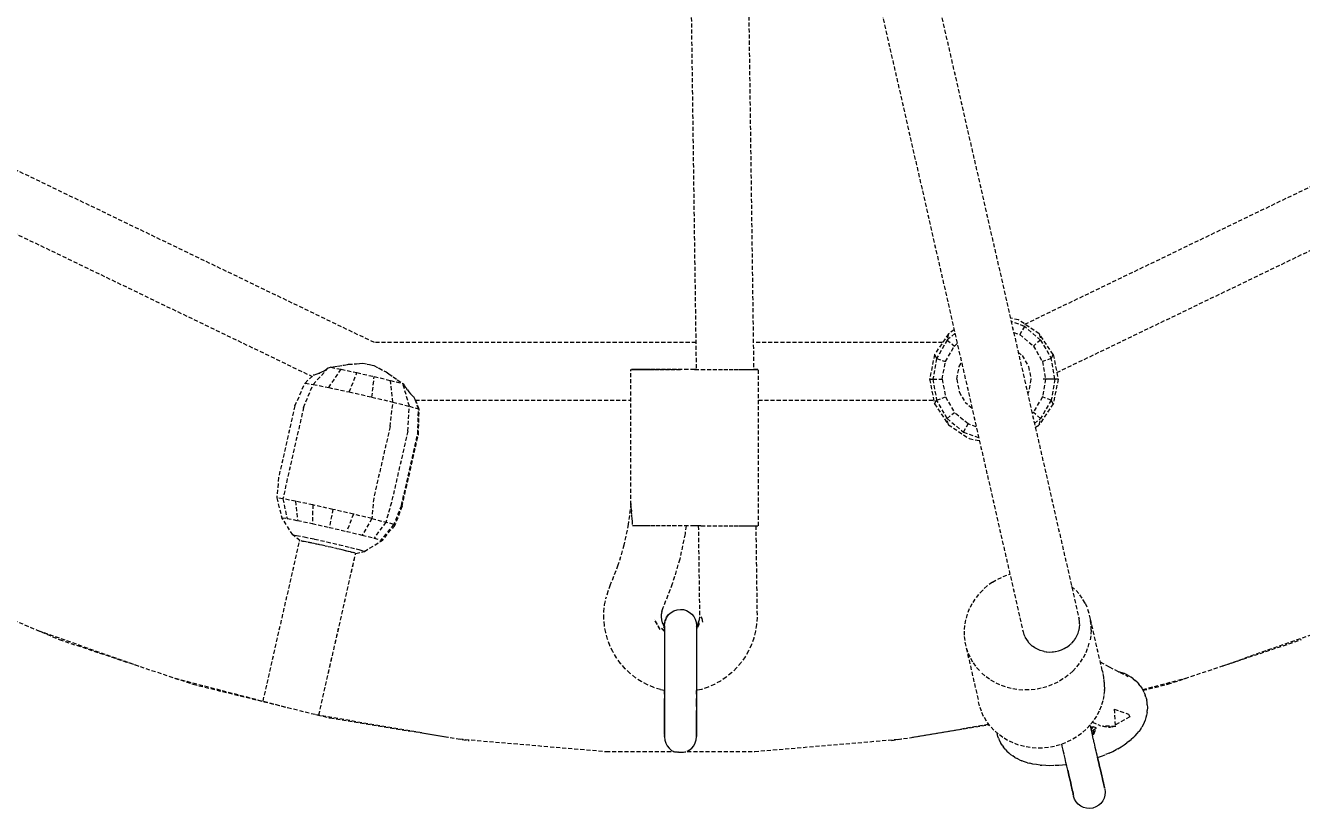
# Model space of a CAD drawing. Header units: millimetres. Extents: x -3111 to 2953, y -2449 to 2811.
# Drawn here: x 117.8 to 517.4, y -386.1 to -139.3 of the extents above; entities that cross this region are included whole.
import ezdxf

# ---------------------------------------------------------------- set-up
doc = ezdxf.new("R2010")
doc.units = ezdxf.units.MM
doc.linetypes.add('HIDDEN', pattern=[1.905, 1.27, -0.635])
for name, color, linetype in [('DIKOM_ЗОНА', 90, 'Continuous'), ('DIKOM_ОБЪЕКТ', 7, 'Continuous'), ('DIKOM_РАЗМЕР_ЗОНА', 7, 'Continuous'), ('DIKOM_РАЗМЕР_ОБЪЕКТА', 7, 'Continuous')]:
    doc.layers.add(name, color=color, linetype=linetype)
doc.styles.add('style1', font='arialbd.ttf', dxfattribs={"width": 0.8})
doc.dimstyles.new('1-50', dxfattribs={"dimtxt": 300, "dimasz": 200, "dimexe": 100, "dimexo": 0, "dimgap": 100, "dimtad": 1, "dimtxsty": 'style1', "dimcen": 200, "dimclrd": 7, "dimclre": 7, "dimclrt": 7, "dimadec": 1, "dimazin": 2, "dimtfac": 1, "dimtmove": 0, "dimatfit": 2, "dimfxl": 0, "dimlwd": 25, "dimlwe": 18, "dimarcsym": 0})

# ---------------------------------------------------------------- blocks, each defined once
blk = doc.blocks.new('*D0')
at = {"layer": 'Defpoints', "color": 0, "transparency": 16777216}
for p in [(1362.98, 623.05), (-717.19, -260.39)]:
    blk.add_point(p, dxfattribs=at)
at = {"layer": 'DIKOM_РАЗМЕР_ОБЪЕКТА', "color": 7, "lineweight": 25, "transparency": 16777216}
for p, q in [((1362.98, 623.05), (2780.32, 1224.99)), ((-533.11, -182.21), (1178.9, 544.87))]:
    blk.add_line(p, q, dxfattribs=at)
at = {"layer": 'DIKOM_РАЗМЕР_ОБЪЕКТА', "color": 7, "transparency": 16777216}
for points in [[(1165.87, 575.55), (1191.93, 514.19), (1362.98, 623.05)], [(-546.14, -151.53), (-520.08, -212.89), (-717.19, -260.39)]]:
    blk.add_solid(points, dxfattribs=at)
at = {"layer": 'DIKOM_РАЗМЕР_ОБЪЕКТА', "color": 7, "transparency": 16777216, "insert": (2050.93, 1228.64), "char_height": 300, "attachment_point": 5, "rotation": 23.0107, "style": 'style1'}
blk.add_mtext('{\\fArial|b0|i0|c204|p34;\\H1.16667x;∅2260}', dxfattribs=at)
blk = doc.blocks.new('*D1')
at = {"layer": 'Defpoints', "color": 0, "transparency": 16777216}
for p in [(302.22, 2811.22), (-2635.43, -2447.87), (386.74, -2447.87)]:
    blk.add_point(p, dxfattribs=at)
at = {"layer": 'DIKOM_РАЗМЕР_ЗОНА', "color": 7, "lineweight": 18, "transparency": 16777216}
for p, q in [((302.22, 2811.22), (-2735.43, 2811.22)), ((386.74, -2447.87), (-2735.43, -2447.87))]:
    blk.add_line(p, q, dxfattribs=at)
at = {"layer": 'DIKOM_РАЗМЕР_ЗОНА', "color": 7, "lineweight": 25, "transparency": 16777216}
blk.add_line((-2635.43, 2611.22), (-2635.43, -2247.87), dxfattribs=at)
at = {"layer": 'DIKOM_РАЗМЕР_ЗОНА', "color": 7, "transparency": 16777216}
for points in [[(-2668.76, 2611.22), (-2602.09, 2611.22), (-2635.43, 2811.22)], [(-2668.76, -2247.87), (-2602.09, -2247.87), (-2635.43, -2447.87)]]:
    blk.add_solid(points, dxfattribs=at)
at = {"layer": 'DIKOM_РАЗМЕР_ЗОНА', "color": 7, "transparency": 16777216, "insert": (-2914.13, 265.93), "char_height": 300, "attachment_point": 5, "rotation": 90, "style": 'style1'}
blk.add_mtext('{\\fArial|b0|i0|c204|p34;\\H1.16667x;5260}', dxfattribs=at)

msp = doc.modelspace()

# ---------------------------------------------------------------- linework, layer by layer
at = {"layer": 'DIKOM_ЗОНА', "color": 3, "lineweight": 15}
msp.add_circle((322.894, 181.327), 2629.975, dxfattribs=at)
at = {"layer": 'DIKOM_ОБЪЕКТ', "color": 7, "linetype": 'HIDDEN', "lineweight": 15}
for p, q in [((381.464, -34.838), (447.729, -325.164)), ((363.921, -38.869), (430.18, -329.167)), ((344.186, -128.839), (345.816, -247.02)), ((326.242, -132.977), (327.814, -247.02)), ((430.761, -232.861), (591.476, -155.464)), ((227.039, -238.645), (66.323, -161.248)), ((60.703, -178.52), (207.53, -249.228)), ((440.76, -248.024), (587.587, -177.316)), ((428.752, -231.519), (426.241, -231.02)), ((435.281, -235.882), (428.752, -231.519)), ((408.614, -234.683), (406.82, -235.882)), ((430.605, -233.563), (426.479, -232.061)), ((427.248, -235.431), (429.131, -236.116)), ((430.605, -233.563), (429.131, -236.116)), ((435.689, -237.829), (430.605, -233.563)), ((327.699, -238.645), (227.039, -238.645)), ((404.974, -238.645), (345.701, -238.645)), ((406.82, -235.882), (402.457, -242.411)), ((406.412, -237.829), (403.093, -243.576)), ((405.864, -244.585), (408.671, -239.724)), ((408.863, -235.772), (406.412, -237.829)), ((406.82, -235.882), (406.412, -237.829)), ((406.412, -237.829), (408.671, -239.724)), ((408.671, -239.724), (409.589, -238.954)), ((429.131, -236.116), (433.431, -239.724)), ((435.689, -237.829), (433.431, -239.724)), ((433.431, -239.724), (436.237, -244.585)), ((439.644, -242.411), (435.281, -235.882)), ((435.281, -235.882), (435.689, -237.829)), ((435.689, -237.829), (439.008, -243.576)), ((402.457, -242.411), (400.925, -250.112)), ((403.093, -243.576), (401.941, -250.112)), ((402.457, -242.411), (403.093, -243.576)), ((403.093, -243.576), (405.864, -244.585)), ((428.659, -241.612), (429.92, -242.67)), ((429.92, -242.67), (431.931, -246.152)), ((439.008, -243.576), (436.237, -244.585)), ((439.644, -242.411), (439.008, -243.576)), ((440.16, -250.112), (439.008, -243.576)), ((439.644, -242.411), (441.176, -250.112)), ((207.861, -251.73), (212.51, -246.686)), ((210.607, -247.825), (211.272, -247.457)), ((211.314, -247.433), (212.01, -247.011)), ((212.038, -246.993), (212.51, -246.686)), ((212.855, -246.573), (212.51, -246.686)), ((212.727, -252.703), (216.64, -246.988)), ((213.443, -246.349), (212.907, -246.553)), ((213.443, -246.349), (214.087, -246.266)), ((213.443, -246.349), (216.64, -246.988)), ((214.152, -246.256), (215.584, -246.039)), ((215.643, -246.029), (217.096, -245.772)), ((216.64, -246.988), (221.583, -248.057)), ((217.151, -245.761), (217.584, -245.674)), ((217.584, -245.674), (218.622, -245.465)), ((218.67, -245.453), (218.894, -245.402)), ((218.894, -245.402), (220.612, -245.339)), ((220.662, -245.336), (221.397, -245.289)), ((221.397, -245.289), (222.422, -245.222)), ((222.422, -245.222), (223.435, -245.126)), ((223.436, -245.126), (224.59, -245.327)), ((224.73, -245.352), (225.466, -245.463)), ((225.466, -245.463), (226.336, -245.682)), ((226.356, -245.687), (226.907, -245.814)), ((226.907, -245.814), (228.274, -246.569)), ((228.274, -246.569), (228.494, -246.682)), ((228.494, -246.682), (229.966, -247.439)), ((230.014, -247.464), (230.704, -247.795)), ((307.379, -289.469), (307.379, -247.02)), ((307.552, -247.02), (307.9, -247.02)), ((307.9, -247.02), (307.552, -247.02)), ((307.9, -247.02), (308.438, -247.02)), ((308.438, -247.02), (307.9, -247.02)), ((308.438, -247.02), (309.159, -247.02)), ((309.159, -247.02), (308.438, -247.02)), ((309.159, -247.02), (310.042, -247.02)), ((310.042, -247.02), (309.159, -247.02)), ((310.042, -247.02), (311.064, -247.02)), ((311.064, -247.02), (310.042, -247.02)), ((311.064, -247.02), (312.212, -247.02)), ((312.212, -247.02), (311.064, -247.02)), ((312.212, -247.02), (313.528, -247.02)), ((313.528, -247.02), (312.212, -247.02)), ((313.528, -247.02), (314.989, -247.02)), ((314.989, -247.02), (313.528, -247.02)), ((314.989, -247.02), (316.555, -247.02)), ((316.555, -247.02), (314.989, -247.02)), ((316.555, -247.02), (318.188, -247.02)), ((318.188, -247.02), (316.555, -247.02)), ((318.188, -247.02), (319.865, -247.02)), ((319.865, -247.02), (318.188, -247.02)), ((319.865, -247.02), (321.617, -247.02)), ((321.617, -247.02), (319.865, -247.02)), ((321.617, -247.02), (323.447, -247.02)), ((323.447, -247.02), (321.617, -247.02)), ((325.354, -247.02), (323.447, -247.02)), ((325.354, -247.02), (323.447, -247.02)), ((327.339, -247.02), (325.354, -247.02)), ((327.339, -247.02), (325.354, -247.02)), ((327.339, -247.02), (329.323, -247.02)), ((327.814, -247.02), (327.339, -247.02)), ((329.323, -247.02), (331.23, -247.02)), ((331.23, -247.02), (333.06, -247.02)), ((333.06, -247.02), (334.812, -247.02)), ((334.812, -247.02), (336.489, -247.02)), ((336.489, -247.02), (338.122, -247.02)), ((338.122, -247.02), (339.688, -247.02)), ((339.688, -247.02), (341.149, -247.02)), ((341.149, -247.02), (342.465, -247.02)), ((342.465, -247.02), (343.613, -247.02)), ((343.613, -247.02), (344.635, -247.02)), ((344.635, -247.02), (345.517, -247.02)), ((345.517, -247.02), (346.238, -247.02)), ((346.238, -247.02), (345.816, -247.02)), ((346.238, -247.02), (346.776, -247.02)), ((346.776, -247.02), (346.238, -247.02)), ((346.776, -247.02), (347.124, -247.02)), ((347.124, -247.02), (346.776, -247.02)), ((347.298, -296.02), (347.298, -247.02)), ((404.89, -250.112), (405.864, -244.585)), ((409.472, -250.112), (410.171, -246.152)), ((410.171, -246.152), (410.931, -244.835)), ((431.931, -246.152), (432.629, -250.112)), ((436.237, -244.585), (437.212, -250.112)), ((202.143, -258.493), (205.328, -251.33)), ((204.884, -258.927), (207.861, -251.73)), ((205.328, -251.33), (207.895, -248.88)), ((205.328, -251.33), (207.861, -251.73)), ((207.861, -251.73), (212.727, -252.703)), ((208.204, -248.818), (207.895, -248.88)), ((208.708, -248.667), (208.204, -248.819)), ((209.291, -248.448), (208.734, -248.66)), ((209.733, -248.253), (209.321, -248.437)), ((209.733, -248.253), (209.92, -248.169)), ((209.952, -248.154), (210.585, -247.837)), ((219.188, -254.1), (221.583, -248.057)), ((221.583, -248.057), (226.992, -249.287)), ((226.258, -255.708), (226.992, -249.287)), ((226.992, -249.287), (232.045, -250.491)), ((230.704, -247.795), (231.53, -248.42)), ((231.571, -248.45), (232.847, -249.363)), ((232.862, -257.282), (232.045, -250.491)), ((232.045, -250.491), (235.971, -251.486)), ((232.893, -249.396), (234.175, -250.264)), ((234.227, -250.299), (235.507, -251.12)), ((235.847, -251.33), (236.06, -251.512)), ((237.994, -258.582), (235.971, -251.486)), ((236.061, -251.512), (236.322, -251.936)), ((400.925, -250.112), (402.457, -257.814)), ((400.925, -250.112), (401.941, -250.112)), ((401.941, -250.112), (403.093, -256.648)), ((401.941, -250.112), (404.89, -250.112)), ((404.89, -250.112), (405.864, -255.64)), ((409.472, -250.112), (410.171, -254.072)), ((432.629, -250.112), (431.931, -254.072)), ((437.212, -250.112), (436.237, -255.64)), ((439.644, -250.112), (436.423, -250.112)), ((440.16, -250.112), (437.212, -250.112)), ((440.16, -250.112), (439.008, -256.648)), ((441.176, -250.112), (439.644, -257.814)), ((441.176, -250.112), (439.644, -250.112)), ((441.176, -250.112), (440.16, -250.112)), ((212.727, -252.703), (219.188, -254.1)), ((219.188, -254.1), (226.258, -255.708)), ((226.258, -255.708), (232.862, -257.282)), ((236.343, -251.97), (236.83, -252.703)), ((236.849, -252.732), (237.338, -253.412)), ((237.368, -253.453), (237.855, -254.072)), ((237.864, -254.083), (238.346, -254.64)), ((238.378, -254.676), (238.853, -255.173)), ((238.878, -255.196), (239.339, -255.624)), ((239.339, -255.624), (239.526, -255.773)), ((403.093, -256.648), (405.864, -255.64)), ((405.864, -255.64), (408.671, -260.5)), ((410.171, -254.072), (412.181, -257.555)), ((431.931, -254.072), (431.624, -254.603)), ((436.237, -255.64), (433.431, -260.5)), ((439.008, -256.648), (436.237, -255.64)), ((202.143, -258.493), (197.026, -280.909)), ((204.884, -258.927), (199.767, -281.343)), ((231.946, -264.936), (232.862, -257.282)), ((232.862, -257.282), (237.994, -258.582)), ((237.501, -266.343), (237.994, -258.582)), ((237.994, -258.582), (240.873, -259.412)), ((240.873, -259.412), (239.526, -255.772)), ((239.607, -255.974), (239.528, -255.778)), ((239.727, -256.264), (239.614, -255.993)), ((239.816, -256.473), (239.732, -256.277)), ((239.904, -256.645), (307.379, -256.645)), ((241.061, -259.643), (239.941, -256.645)), ((240.617, -267.241), (240.873, -259.412)), ((240.82, -267.492), (241.061, -259.643)), ((240.873, -259.412), (241.061, -259.643)), ((347.298, -256.645), (402.225, -256.645)), ((402.457, -257.814), (403.093, -256.648)), ((402.457, -257.814), (406.82, -264.343)), ((406.412, -262.396), (403.093, -256.648)), ((414.226, -259.271), (412.181, -257.555)), ((439.644, -257.814), (435.281, -264.343)), ((439.008, -256.648), (435.689, -262.396)), ((439.644, -257.814), (439.008, -256.648)), ((406.412, -262.396), (408.671, -260.5)), ((406.82, -264.343), (406.412, -262.396)), ((406.412, -262.396), (411.496, -266.661)), ((412.97, -264.108), (408.671, -260.5)), ((433.431, -260.5), (433.044, -260.825)), ((435.689, -262.396), (433.431, -260.5)), ((433.77, -264.006), (435.689, -262.396)), ((435.281, -264.343), (435.689, -262.396)), ((231.946, -264.936), (226.829, -287.352)), ((237.501, -266.343), (232.384, -288.759)), ((235.5, -289.658), (240.617, -267.241)), ((235.703, -289.908), (240.82, -267.492)), ((406.82, -264.343), (413.349, -268.705)), ((411.496, -266.661), (412.97, -264.108)), ((411.496, -266.661), (416.313, -268.415)), ((415.544, -265.045), (412.97, -264.108)), ((434.037, -265.174), (435.281, -264.343)), ((413.349, -268.705), (416.524, -269.337)), ((197.026, -280.909), (196.478, -287.283)), ((199.767, -281.343), (198.395, -287.555)), ((196.478, -287.283), (198.066, -293.479)), ((198.395, -287.555), (196.478, -287.283)), ((202.31, -288.31), (198.395, -287.555)), ((198.395, -287.555), (199.687, -293.709)), ((226.829, -287.352), (226.233, -293.735)), ((207.75, -289.457), (202.31, -288.31)), ((202.31, -288.31), (202.998, -294.348)), ((207.75, -289.457), (207.599, -295.318)), ((214.061, -290.859), (207.75, -289.457)), ((214.061, -290.859), (212.936, -296.503)), ((220.48, -292.344), (214.061, -290.859)), ((232.384, -288.759), (230.627, -294.865)), ((235.5, -289.658), (233.131, -295.595)), ((235.703, -289.908), (233.443, -295.84)), ((307.379, -289.029), (306.564, -295.56)), ((307.456, -289.898), (307.379, -289.474)), ((307.469, -290.095), (307.456, -289.898)), ((307.535, -291.081), (307.469, -290.095)), ((307.536, -291.099), (307.552, -291.504)), ((307.585, -291.754), (307.552, -291.504)), ((201.505, -298.86), (198.066, -293.479)), ((198.066, -293.479), (199.687, -293.709)), ((199.687, -293.709), (202.998, -294.348)), ((202.998, -294.348), (207.599, -295.318)), ((207.599, -295.318), (212.936, -296.503)), ((220.48, -292.344), (218.365, -297.76)), ((226.233, -293.735), (220.48, -292.344)), ((226.233, -293.735), (223.23, -298.936)), ((226.233, -293.735), (230.627, -294.865)), ((230.627, -294.865), (226.946, -299.891)), ((233.131, -295.595), (229.063, -300.509)), ((233.131, -295.595), (230.627, -294.865)), ((233.131, -295.595), (233.443, -295.84)), ((306.564, -295.56), (305.205, -302.036)), ((307.681, -292.495), (307.585, -291.754)), ((307.795, -293.959), (307.681, -292.495)), ((307.836, -294.491), (307.795, -293.959)), ((307.898, -295.631), (307.836, -294.493)), ((203.716, -300.668), (201.505, -298.86)), ((201.505, -298.86), (202.666, -299.025)), ((202.666, -299.025), (205.038, -299.482)), ((205.038, -299.482), (208.334, -300.177)), ((212.936, -296.503), (218.365, -297.76)), ((218.365, -297.76), (223.23, -298.936)), ((223.23, -298.936), (226.946, -299.891)), ((233.443, -295.84), (229.328, -300.716)), ((307.912, -295.785), (307.956, -296.02)), ((308.438, -296.02), (307.956, -296.02)), ((309.159, -296.02), (308.438, -296.02)), ((310.042, -296.02), (309.159, -296.02)), ((311.064, -296.02), (310.042, -296.02)), ((312.212, -296.02), (311.064, -296.02)), ((313.528, -296.02), (312.212, -296.02)), ((314.989, -296.02), (313.528, -296.02)), ((316.555, -296.02), (314.989, -296.02)), ((318.188, -296.02), (316.555, -296.02)), ((319.865, -296.02), (318.188, -296.02)), ((321.617, -296.02), (319.865, -296.02)), ((323.447, -296.02), (321.617, -296.02)), ((324.318, -298.525), (322.653, -306.459)), ((325.354, -296.02), (323.447, -296.02)), ((324.631, -296.02), (324.318, -298.525)), ((325.354, -296.02), (324.631, -296.02)), ((327.339, -296.02), (325.354, -296.02)), ((327.339, -296.02), (325.354, -296.02)), ((329.323, -296.02), (327.339, -296.02)), ((328.49, -296.02), (327.339, -296.02)), ((328.49, -296.02), (328.883, -324.537)), ((329.323, -296.02), (331.23, -296.02)), ((331.23, -296.02), (333.06, -296.02)), ((333.06, -296.02), (334.812, -296.02)), ((334.812, -296.02), (336.489, -296.02)), ((336.489, -296.02), (338.122, -296.02)), ((338.122, -296.02), (339.688, -296.02)), ((339.688, -296.02), (341.149, -296.02)), ((341.149, -296.02), (342.465, -296.02)), ((342.465, -296.02), (343.613, -296.02)), ((343.613, -296.02), (344.635, -296.02)), ((344.635, -296.02), (345.517, -296.02)), ((345.517, -296.02), (346.238, -296.02)), ((346.238, -296.02), (346.776, -296.02)), ((346.491, -296.02), (346.887, -324.748)), ((346.491, -296.02), (346.776, -296.02)), ((346.776, -296.02), (347.124, -296.02)), ((346.776, -296.02), (347.124, -296.02)), ((192.183, -350.92), (203.662, -300.625)), ((204.006, -300.637), (204.253, -300.683)), ((204.284, -300.693), (204.545, -300.778)), ((204.638, -300.783), (204.93, -300.823)), ((205.082, -300.836), (205.539, -300.91)), ((205.539, -300.91), (206.049, -301.037)), ((206.276, -301.108), (206.675, -301.171)), ((206.87, -301.213), (207.367, -301.287)), ((207.439, -301.3), (208.107, -301.446)), ((208.184, -301.466), (208.707, -301.613)), ((208.334, -300.177), (212.158, -301.026)), ((208.707, -301.613), (208.897, -301.645)), ((208.98, -301.663), (209.445, -301.769)), ((209.445, -301.769), (209.747, -301.812)), ((209.835, -301.829), (210.635, -301.991)), ((210.725, -302.014), (211.543, -302.228)), ((211.636, -302.251), (212.356, -302.422)), ((212.158, -301.026), (216.047, -301.926)), ((212.573, -302.457), (213.429, -302.624)), ((213.429, -302.623), (214.255, -302.833)), ((214.517, -302.911), (215.141, -303.065)), ((215.278, -303.103), (215.999, -303.234)), ((216.047, -301.926), (219.533, -302.769)), ((216.082, -303.251), (216.798, -303.424)), ((216.876, -303.445), (217.235, -303.556)), ((217.235, -303.556), (217.534, -303.632)), ((217.605, -303.653), (217.869, -303.738)), ((219.533, -302.769), (222.195, -303.453)), ((222.195, -303.453), (223.712, -303.896)), ((223.901, -304.044), (229.328, -300.716)), ((226.946, -299.891), (229.063, -300.509)), ((229.063, -300.509), (229.328, -300.716)), ((305.205, -302.036), (303.315, -308.377)), ((209.635, -355.26), (221.193, -304.604)), ((209.652, -355.262), (221.206, -304.637)), ((217.869, -303.738), (218.221, -303.792)), ((218.286, -303.804), (218.852, -303.927)), ((218.909, -303.943), (219.41, -304.093)), ((219.459, -304.109), (219.847, -304.247)), ((219.937, -304.257), (220.228, -304.299)), ((220.325, -304.314), (220.633, -304.4)), ((220.664, -304.41), (220.892, -304.517)), ((221.197, -304.678), (223.901, -304.044)), ((223.712, -303.896), (223.901, -304.044)), ((322.653, -306.459), (320.337, -314.228)), ((303.315, -308.377), (300.917, -314.516)), ((423.936, -311.911), (425.668, -311.258)), ((425.668, -311.258), (426.067, -311.147)), ((87.709, -314.315), (128.355, -331.632)), ((300.917, -314.516), (300.135, -316.542)), ((320.337, -314.228), (317.4, -321.749)), ((418.994, -314.832), (417.543, -316.136)), ((420.599, -313.698), (418.994, -314.832)), ((420.599, -313.698), (422.247, -312.725)), ((422.247, -312.725), (423.936, -311.911)), ((445.405, -314.984), (446.403, -315.899)), ((299.136, -320.765), (299.54, -318.631)), ((300.135, -316.542), (299.54, -318.631)), ((415.124, -318.939), (414.156, -320.438)), ((416.253, -317.505), (415.124, -318.939)), ((417.543, -316.136), (416.253, -317.505)), ((447.626, -317.253), (446.403, -315.899)), ((448.698, -318.695), (447.626, -317.253)), ((449.59, -320.192), (448.698, -318.695)), ((298.913, -325.099), (298.926, -322.927)), ((298.926, -322.927), (299.136, -320.765)), ((316.906, -324.535), (316.922, -323.584)), ((317.084, -322.673), (316.922, -323.584)), ((317.4, -321.749), (316.946, -323.074)), ((319.179, -323.83), (319.956, -323.131)), ((319.956, -323.131), (320.861, -322.608)), ((320.861, -322.608), (321.855, -322.285)), ((321.855, -322.285), (322.895, -322.176)), ((322.895, -322.176), (323.87, -322.272)), ((323.87, -322.272), (324.809, -322.557)), ((324.809, -322.557), (325.674, -323.02)), ((325.674, -323.02), (326.432, -323.643)), ((326.432, -323.643), (327.054, -324.401)), ((413.349, -322.005), (412.694, -323.674)), ((414.156, -320.438), (413.349, -322.005)), ((449.59, -320.192), (450.316, -321.786)), ((450.888, -323.477), (450.316, -321.786)), ((451.295, -325.222), (450.888, -323.477)), ((299.096, -327.263), (298.913, -325.099)), ((299.473, -329.402), (299.096, -327.263)), ((316.525, -328.498), (314.668, -325.248)), ((315.695, -326.908), (314.668, -325.248)), ((316.525, -328.498), (315.695, -326.908)), ((317.04, -325.476), (316.906, -324.535)), ((317.322, -326.385), (317.04, -325.476)), ((317.743, -327.237), (317.322, -326.385)), ((317.894, -327.634), (317.516, -327.228)), ((317.894, -327.45), (317.743, -327.237)), ((317.894, -327.223), (317.969, -326.475)), ((317.894, -327.223), (317.922, -326.654)), ((317.894, -327.385), (317.894, -327.653)), ((317.894, -327.653), (317.894, -328.026)), ((317.992, -326.25), (317.922, -326.654)), ((317.922, -326.654), (317.992, -326.25)), ((317.992, -326.25), (318.245, -325.425)), ((317.992, -326.25), (318.139, -325.631)), ((318.279, -325.314), (318.139, -325.631)), ((318.139, -325.631), (318.279, -325.314)), ((318.279, -325.314), (318.733, -324.47)), ((318.279, -325.314), (318.564, -324.676)), ((318.564, -324.676), (319.179, -323.83)), ((318.743, -324.453), (318.564, -324.676)), ((318.743, -324.453), (319.366, -323.698)), ((327.054, -324.401), (327.516, -325.267)), ((327.516, -325.267), (327.8, -326.206)), ((327.8, -326.206), (327.895, -327.183)), ((328.664, -326.407), (327.895, -327.433)), ((327.895, -327.783), (328.693, -326.946)), ((327.895, -327.398), (327.895, -327.666)), ((327.895, -327.666), (327.895, -328.039)), ((328.334, -326.652), (328.052, -327.223)), ((328.799, -325.463), (328.176, -327.057)), ((328.693, -326.946), (328.192, -327.809)), ((328.748, -325.478), (328.287, -326.749)), ((328.664, -326.407), (328.693, -326.946)), ((328.883, -324.537), (328.746, -325.484)), ((329.316, -324.55), (329.601, -325.075)), ((329.601, -325.075), (329.79, -326.213)), ((346.736, -326.915), (346.389, -329.059)), ((346.887, -324.748), (346.736, -326.915)), ((411.869, -327.202), (411.72, -328.967)), ((412.197, -325.422), (411.869, -327.202)), ((412.694, -323.674), (412.197, -325.422)), ((447.878, -326.056), (447.731, -325.181)), ((447.863, -327.867), (447.922, -326.978)), ((447.904, -326.581), (447.879, -326.073)), ((447.923, -326.959), (447.904, -326.581)), ((455.003, -341.306), (451.295, -325.222)), ((451.525, -326.975), (451.295, -325.222)), ((451.565, -328.703), (451.525, -326.975)), ((121.687, -328.791), (153.271, -339.95)), ((128.355, -331.632), (170.262, -345.623)), ((300.043, -331.497), (299.473, -329.402)), ((300.8, -333.533), (300.043, -331.497)), ((317.894, -328.858), (316.946, -328.206)), ((317.894, -329.073), (316.946, -328.206)), ((317.894, -328.043), (317.572, -327.773)), ((317.894, -328.069), (317.572, -327.773)), ((317.894, -328.026), (317.894, -328.502)), ((317.894, -328.502), (317.894, -329.078)), ((317.894, -329.078), (317.894, -329.749)), ((317.894, -329.749), (317.894, -330.513)), ((317.894, -330.513), (317.894, -331.364)), ((317.894, -331.364), (317.894, -332.297)), ((327.895, -328.055), (328.192, -327.809)), ((327.895, -328.039), (327.895, -328.514)), ((327.895, -328.514), (327.895, -329.089)), ((327.895, -329.089), (327.895, -329.761)), ((327.895, -329.761), (327.895, -330.524)), ((327.895, -330.524), (327.895, -331.374)), ((327.895, -331.374), (327.895, -332.306)), ((345.85, -331.164), (345.123, -333.21)), ((346.389, -329.059), (345.85, -331.164)), ((411.72, -328.967), (411.76, -330.696)), ((411.76, -330.696), (411.989, -332.448)), ((430.181, -329.172), (430.427, -330.019)), ((430.432, -330.036), (430.725, -330.73)), ((430.785, -330.873), (431.224, -331.648)), ((431.233, -331.663), (431.76, -332.387)), ((446.335, -331.679), (446.591, -331.325)), ((446.602, -331.31), (447.055, -330.514)), ((447.077, -330.469), (447.183, -330.223)), ((447.183, -330.223), (447.424, -329.664)), ((447.431, -329.647), (447.678, -328.833)), ((447.698, -328.767), (447.739, -328.541)), ((447.739, -328.541), (447.86, -327.885)), ((451.416, -330.468), (451.088, -332.248)), ((451.565, -328.703), (451.416, -330.468)), ((475.527, -345.623), (517.434, -331.632)), ((492.518, -339.95), (524.102, -328.791)), ((301.738, -335.492), (300.8, -333.533)), ((302.849, -337.359), (301.738, -335.492)), ((317.894, -332.297), (317.894, -333.306)), ((317.894, -333.306), (317.894, -334.386)), ((317.894, -334.386), (317.894, -335.529)), ((317.894, -335.529), (317.894, -336.728)), ((327.895, -332.306), (327.895, -333.315)), ((327.895, -333.315), (327.895, -334.394)), ((327.895, -334.394), (327.895, -335.536)), ((327.895, -335.536), (327.895, -336.735)), ((344.214, -335.183), (343.13, -337.065)), ((345.123, -333.21), (344.214, -335.183)), ((411.989, -332.448), (416.144, -350.651)), ((411.989, -332.448), (412.396, -334.193)), ((412.396, -334.193), (412.969, -335.885)), ((431.771, -332.402), (432.381, -333.065)), ((433.08, -333.674), (432.394, -333.079)), ((433.847, -334.207), (433.094, -333.687)), ((434.673, -334.658), (433.887, -334.232)), ((435.551, -335.02), (434.69, -334.666)), ((436.467, -335.291), (435.568, -335.027)), ((436.791, -335.352), (436.486, -335.296)), ((436.791, -335.352), (437.414, -335.466)), ((437.433, -335.469), (437.65, -335.486)), ((437.65, -335.486), (438.378, -335.544)), ((438.397, -335.545), (439.349, -335.523)), ((439.368, -335.523), (439.681, -335.484)), ((439.681, -335.484), (440.217, -335.417)), ((440.334, -335.403), (441.266, -335.19)), ((441.285, -335.186), (441.863, -334.991)), ((441.863, -334.991), (442.189, -334.881)), ((442.24, -334.86), (443.074, -334.482)), ((443.092, -334.473), (443.615, -334.169)), ((443.615, -334.169), (443.894, -334.007)), ((443.928, -333.987), (444.691, -333.431)), ((444.706, -333.42), (445.038, -333.121)), ((445.038, -333.121), (445.245, -332.933)), ((445.245, -332.933), (445.402, -332.792)), ((445.416, -332.779), (446.038, -332.088)), ((446.051, -332.073), (446.182, -331.891)), ((446.182, -331.891), (446.335, -331.679)), ((449.936, -335.665), (450.591, -333.996)), ((450.591, -333.996), (451.088, -332.248)), ((304.124, -339.117), (302.849, -337.359)), ((305.553, -340.752), (304.124, -339.117)), ((317.894, -336.728), (317.894, -337.977)), ((317.894, -337.977), (317.894, -339.266)), ((317.894, -339.266), (317.894, -340.589)), ((327.895, -336.735), (327.895, -337.982)), ((327.895, -337.982), (327.895, -339.271)), ((327.895, -339.271), (327.895, -340.592)), ((341.881, -338.841), (340.476, -340.497)), ((343.13, -337.065), (341.881, -338.841)), ((412.969, -335.885), (413.695, -337.478)), ((413.695, -337.478), (414.586, -338.975)), ((414.586, -338.975), (415.658, -340.417)), ((447.031, -340.165), (448.161, -338.731)), ((448.161, -338.731), (449.128, -337.232)), ((449.128, -337.232), (449.936, -335.665)), ((454.379, -338.6), (457.719, -340.5)), ((454.384, -338.623), (454.791, -338.934)), ((307.124, -342.252), (305.553, -340.752)), ((308.825, -343.603), (307.124, -342.252)), ((310.64, -344.796), (308.825, -343.603)), ((317.894, -340.589), (317.894, -341.937)), ((317.894, -341.937), (317.894, -343.303)), ((317.894, -343.303), (317.894, -344.676)), ((327.895, -340.592), (327.895, -341.94)), ((327.895, -341.94), (327.895, -343.304)), ((327.895, -343.304), (327.895, -344.676)), ((337.247, -343.396), (335.449, -344.615)), ((338.927, -342.019), (337.247, -343.396)), ((340.476, -340.497), (338.927, -342.019)), ((415.658, -340.417), (416.881, -341.771)), ((418.221, -343), (416.881, -341.771)), ((419.648, -344.07), (418.221, -343)), ((444.29, -342.838), (442.685, -343.972)), ((445.742, -341.534), (444.29, -342.838)), ((445.742, -341.534), (447.031, -340.165)), ((455.003, -341.304), (455.138, -341.974)), ((455.187, -342.217), (455.288, -342.861)), ((455.288, -342.861), (455.323, -343.085)), ((455.338, -343.179), (455.411, -343.788)), ((457.163, -340.184), (462.95, -343.171)), ((460.112, -341.706), (460.387, -341.736)), ((460.387, -341.736), (461.162, -341.92)), ((461.162, -341.92), (461.904, -342.198)), ((461.904, -342.198), (462.605, -342.565)), ((463.359, -342.973), (462.605, -342.565)), ((463.359, -342.973), (464.032, -343.437)), ((464.693, -343.899), (464.032, -343.437)), ((164.667, -343.755), (199.83, -352.911)), ((170.262, -345.623), (213.158, -356.196)), ((312.556, -345.819), (310.64, -344.796)), ((314.556, -346.665), (312.556, -345.819)), ((316.625, -347.327), (314.556, -346.665)), ((317.894, -347.61), (316.625, -347.327)), ((317.894, -344.676), (317.894, -346.05)), ((317.894, -346.05), (317.894, -347.415)), ((317.894, -347.415), (317.894, -348.763)), ((317.894, -348.763), (317.894, -347.61)), ((327.895, -344.676), (327.895, -346.049)), ((327.895, -346.049), (327.895, -347.413)), ((329.5, -347.233), (327.895, -347.615)), ((327.895, -347.413), (327.895, -348.76)), ((327.895, -348.76), (327.895, -347.615)), ((331.559, -346.542), (329.5, -347.233)), ((333.547, -345.667), (331.559, -346.542)), ((335.449, -344.615), (333.547, -345.667)), ((421.203, -345.002), (419.648, -344.07)), ((422.886, -345.808), (421.203, -345.002)), ((424.653, -346.469), (422.886, -345.808)), ((426.456, -346.966), (424.653, -346.469)), ((428.264, -347.285), (426.456, -346.966)), ((430.142, -347.433), (428.264, -347.285)), ((432.064, -347.419), (430.142, -347.433)), ((433.981, -347.242), (432.064, -347.419)), ((435.841, -346.906), (433.981, -347.242)), ((437.617, -346.413), (435.841, -346.906)), ((439.348, -345.759), (437.617, -346.413)), ((441.037, -344.946), (439.348, -345.759)), ((442.685, -343.972), (441.037, -344.946)), ((455.411, -343.788), (455.444, -344.068)), ((455.462, -344.207), (455.509, -344.743)), ((455.682, -347.558), (455.497, -349.161)), ((455.509, -344.743), (455.541, -345.101)), ((455.555, -345.231), (455.588, -345.72)), ((455.588, -345.72), (455.619, -346.178)), ((455.625, -346.254), (455.649, -346.711)), ((455.649, -346.711), (455.679, -347.277)), ((455.682, -347.556), (455.679, -347.292)), ((464.693, -343.899), (465.323, -344.453)), ((465.881, -344.967), (465.323, -344.453)), ((465.881, -344.967), (466.453, -345.603)), ((466.896, -346.166), (466.453, -345.603)), ((466.896, -346.166), (467.398, -346.872)), ((467.398, -346.872), (467.817, -347.631)), ((467.618, -347.271), (481.122, -343.755)), ((467.764, -347.536), (475.527, -345.623)), ((468.14, -348.245), (467.817, -347.631)), ((317.894, -348.763), (317.894, -350.086)), ((317.894, -348.763), (317.894, -350.086)), ((317.894, -351.376), (317.894, -350.086)), ((317.894, -350.086), (317.894, -351.376)), ((317.894, -352.624), (317.894, -351.376)), ((317.894, -351.376), (317.894, -352.624)), ((327.895, -348.76), (327.895, -350.082)), ((327.895, -348.76), (327.895, -350.082)), ((327.895, -351.371), (327.895, -350.082)), ((327.895, -350.082), (327.895, -351.371)), ((327.895, -352.618), (327.895, -351.371)), ((327.895, -351.371), (327.895, -352.618)), ((416.551, -352.396), (416.144, -350.651)), ((455.142, -350.875), (454.636, -352.524)), ((455.497, -349.161), (455.142, -350.875)), ((468.14, -348.245), (468.473, -349.052)), ((468.666, -349.704), (468.473, -349.052)), ((468.666, -349.704), (468.909, -350.569)), ((469.046, -351.382), (468.909, -350.569)), ((469.104, -352.064), (469.046, -351.382)), ((208.728, -355.104), (250.253, -362.224)), ((317.894, -353.823), (317.894, -352.624)), ((317.894, -352.624), (317.894, -353.823)), ((317.894, -354.967), (317.894, -353.823)), ((317.894, -353.823), (317.894, -354.967)), ((317.894, -356.046), (317.894, -354.967)), ((317.894, -354.967), (317.894, -356.046)), ((327.895, -352.618), (327.895, -353.816)), ((327.895, -352.618), (327.895, -353.816)), ((327.895, -354.959), (327.895, -353.816)), ((327.895, -353.816), (327.895, -354.959)), ((327.895, -356.037), (327.895, -354.959)), ((327.895, -354.959), (327.895, -356.037)), ((417.123, -354.088), (416.551, -352.396)), ((417.849, -355.681), (417.123, -354.088)), ((453.174, -355.624), (452.218, -357.077)), ((453.98, -354.107), (453.174, -355.624)), ((454.636, -352.524), (453.98, -354.107)), ((458.745, -353.442), (463.19, -354.988)), ((458.745, -353.442), (459.039, -358.446)), ((463.19, -354.988), (463.584, -355.838)), ((468.877, -355.349), (468.673, -356.056)), ((469.026, -354.499), (468.877, -355.349)), ((469.026, -354.499), (469.101, -353.803)), ((469.152, -352.933), (469.101, -353.803)), ((469.104, -352.064), (469.152, -352.933)), ((213.158, -356.196), (256.767, -363.283)), ((317.894, -357.056), (317.894, -356.046)), ((317.894, -356.046), (317.894, -357.056)), ((317.894, -357.988), (317.894, -357.056)), ((317.894, -357.056), (317.894, -357.988)), ((317.894, -358.84), (317.894, -357.988)), ((317.894, -357.988), (317.894, -358.84)), ((317.894, -359.604), (317.894, -358.84)), ((317.894, -358.84), (317.894, -359.604)), ((317.894, -360.275), (317.894, -359.604)), ((317.894, -359.604), (317.894, -360.275)), ((327.895, -357.046), (327.895, -356.037)), ((327.895, -356.037), (327.895, -357.046)), ((327.895, -357.978), (327.895, -357.046)), ((327.895, -357.046), (327.895, -357.978)), ((327.895, -358.828), (327.895, -357.978)), ((327.895, -357.978), (327.895, -358.828)), ((327.895, -359.592), (327.895, -358.828)), ((327.895, -358.828), (327.895, -359.592)), ((327.895, -360.263), (327.895, -359.592)), ((327.895, -359.592), (327.895, -360.263)), ((389.022, -363.283), (419.587, -358.316)), ((395.536, -362.224), (419.444, -358.125)), ((418.741, -357.178), (417.849, -355.681)), ((419.813, -358.621), (418.741, -357.178)), ((421.036, -359.974), (419.813, -358.621)), ((451.11, -358.464), (449.853, -359.785)), ((452.218, -357.077), (451.11, -358.464)), ((451.278, -358.689), (451.201, -358.35)), ((451.581, -360.018), (451.278, -358.689)), ((452.16, -359.016), (451.373, -359.106)), ((452.16, -359.016), (451.396, -359.207)), ((451.552, -359.89), (452.16, -359.016)), ((451.668, -360.394), (453.107, -359.312)), ((451.87, -361.281), (453.107, -359.312)), ((451.894, -357.482), (454.085, -358.426)), ((453.107, -359.312), (452.16, -359.016)), ((452.391, -361.233), (453.107, -359.312)), ((454.085, -358.426), (454.476, -358.724)), ((459.211, -358.821), (455.04, -358.758)), ((455.04, -358.758), (458.392, -359.019)), ((455.04, -358.758), (457.571, -359.121)), ((458.392, -359.019), (457.571, -359.121)), ((459.211, -358.821), (458.392, -359.019)), ((463.584, -355.838), (459.039, -358.446)), ((466.935, -359.755), (467.365, -359.067)), ((467.779, -358.347), (467.365, -359.067)), ((468.099, -357.652), (467.779, -358.347)), ((468.433, -356.871), (468.099, -357.652)), ((468.673, -356.056), (468.433, -356.871)), ((253.569, -362.763), (299.615, -366.682)), ((317.894, -360.85), (317.894, -360.275)), ((317.894, -360.275), (317.894, -360.85)), ((317.894, -361.326), (317.894, -360.85)), ((317.894, -360.85), (317.894, -361.326)), ((317.894, -361.326), (317.894, -361.699)), ((317.894, -361.326), (317.894, -361.699)), ((317.894, -361.968), (317.894, -361.699)), ((317.894, -361.699), (317.894, -361.968)), ((317.894, -362.129), (317.992, -363.102)), ((317.894, -362.129), (317.992, -363.102)), ((317.992, -363.102), (318.279, -364.038)), ((317.992, -363.102), (318.279, -364.038)), ((327.516, -364.025), (327.8, -363.089)), ((327.516, -364.025), (327.8, -363.089)), ((327.8, -363.089), (327.895, -362.116)), ((327.8, -363.089), (327.895, -362.116)), ((327.895, -360.838), (327.895, -360.263)), ((327.895, -360.263), (327.895, -360.838)), ((327.895, -361.313), (327.895, -360.838)), ((327.895, -360.838), (327.895, -361.313)), ((327.895, -361.686), (327.895, -361.313)), ((327.895, -361.313), (327.895, -361.686)), ((327.895, -361.954), (327.895, -361.686)), ((327.895, -361.686), (327.895, -361.954)), ((346.174, -366.682), (392.22, -362.763)), ((422.376, -361.203), (421.036, -359.974)), ((422.329, -361.944), (422.077, -361.075)), ((422.532, -362.544), (422.329, -361.944)), ((423.803, -362.273), (422.376, -361.203)), ((422.532, -362.544), (422.852, -363.325)), ((422.852, -363.325), (423.254, -364.066)), ((425.358, -363.205), (423.803, -362.273)), ((427.041, -364.011), (425.358, -363.205)), ((445.192, -363.149), (443.503, -363.962)), ((446.84, -362.175), (445.192, -363.149)), ((448.445, -361.042), (446.84, -362.175)), ((449.853, -359.785), (448.445, -361.042)), ((451.887, -361.356), (451.581, -360.018)), ((452.193, -362.694), (451.887, -361.356)), ((451.923, -361.515), (452.391, -361.233)), ((452.496, -364.024), (452.193, -362.694)), ((463.227, -363.601), (462.699, -364.015)), ((463.227, -363.601), (464.044, -362.949)), ((464.762, -362.294), (464.044, -362.949)), ((465.283, -361.756), (464.762, -362.294)), ((465.283, -361.756), (465.922, -361.077)), ((465.922, -361.077), (466.451, -360.402)), ((466.935, -359.755), (466.451, -360.402)), ((299.615, -366.682), (320.77, -366.682)), ((318.279, -364.038), (318.743, -364.9)), ((318.279, -364.038), (318.743, -364.9)), ((318.743, -364.9), (319.366, -365.654)), ((318.743, -364.9), (319.366, -365.654)), ((319.366, -365.654), (320.127, -366.34)), ((320.127, -366.34), (319.366, -365.654)), ((320.127, -366.34), (320.77, -366.682)), ((320.77, -366.682), (320.993, -366.755)), ((321.185, -366.79), (321.649, -366.838)), ((321.65, -366.838), (321.933, -366.882)), ((322.245, -366.9), (321.933, -366.882)), ((322.247, -366.9), (322.895, -366.926)), ((322.895, -366.926), (323.548, -366.899)), ((323.549, -366.899), (323.87, -366.881)), ((323.87, -366.881), (324.141, -366.838)), ((324.219, -366.83), (324.602, -366.79)), ((325.674, -366.266), (324.894, -366.682)), ((325.007, -366.693), (325.674, -366.266)), ((325.025, -366.682), (346.174, -366.682)), ((325.674, -366.266), (326.432, -365.645)), ((325.674, -366.266), (326.432, -365.645)), ((326.432, -365.645), (327.054, -364.889)), ((326.432, -365.645), (327.054, -364.889)), ((327.054, -364.889), (327.516, -364.025)), ((327.054, -364.889), (327.516, -364.025)), ((423.609, -364.677), (423.254, -364.066)), ((423.609, -364.677), (424.087, -365.363)), ((424.568, -365.928), (424.087, -365.363)), ((424.568, -365.928), (425.11, -366.547)), ((425.11, -366.547), (425.719, -367.102)), ((426.306, -367.606), (425.719, -367.102)), ((426.306, -367.606), (426.959, -368.078)), ((428.807, -364.672), (427.041, -364.011)), ((430.611, -365.169), (428.807, -364.672)), ((432.419, -365.488), (430.611, -365.169)), ((434.297, -365.636), (432.419, -365.488)), ((436.219, -365.622), (434.297, -365.636)), ((438.135, -365.445), (436.219, -365.622)), ((439.995, -365.11), (438.135, -365.445)), ((441.772, -364.616), (439.995, -365.11)), ((443.503, -363.962), (441.772, -364.616)), ((442.443, -364.921), (442.326, -364.406)), ((442.747, -366.252), (442.443, -364.921)), ((443.047, -367.566), (442.747, -366.252)), ((443.342, -368.856), (443.047, -367.566)), ((452.796, -365.338), (452.496, -364.024)), ((453.09, -366.626), (452.796, -365.338)), ((453.377, -367.883), (453.09, -366.626)), ((457.175, -367.178), (455.99, -367.687)), ((457.175, -367.178), (458.302, -366.646)), ((458.302, -366.646), (459.366, -366.093)), ((459.827, -365.839), (459.366, -366.093)), ((459.827, -365.839), (460.866, -365.244)), ((460.866, -365.244), (461.825, -364.635)), ((461.825, -364.635), (462.699, -364.015)), ((427.649, -368.527), (426.959, -368.078)), ((427.649, -368.527), (428.333, -368.909)), ((429.113, -369.302), (428.333, -368.909)), ((429.113, -369.302), (429.814, -369.589)), ((430.67, -369.924), (429.814, -369.589)), ((431.623, -370.214), (430.67, -369.924)), ((431.623, -370.214), (432.289, -370.392)), ((433.296, -370.625), (432.289, -370.392)), ((434.384, -370.81), (433.296, -370.625)), ((435.547, -370.947), (434.384, -370.81)), ((435.547, -370.947), (436.103, -371.012)), ((437.285, -371.096), (436.103, -371.012)), ((438.526, -371.132), (437.285, -371.096)), ((439.818, -371.12), (438.526, -371.132)), ((441.393, -371.048), (439.818, -371.12)), ((442.588, -370.959), (441.393, -371.048)), ((443.791, -370.827), (442.588, -370.959)), ((443.628, -370.113), (443.342, -368.856)), ((443.906, -371.33), (443.628, -370.113)), ((444.173, -372.5), (443.906, -371.33)), ((453.654, -369.099), (453.377, -367.883)), ((453.541, -368.602), (454.754, -368.171)), ((453.541, -368.602), (453.654, -369.099)), ((453.921, -370.267), (453.654, -369.099)), ((453.654, -369.099), (453.921, -370.267)), ((454.175, -371.381), (453.921, -370.267)), ((453.921, -370.267), (454.175, -371.381)), ((454.415, -372.433), (454.175, -371.381)), ((454.175, -371.381), (454.415, -372.433)), ((454.754, -368.171), (455.99, -367.687)), ((444.427, -373.614), (444.173, -372.5)), ((444.173, -372.5), (444.427, -373.614)), ((444.668, -374.666), (444.427, -373.614)), ((444.427, -373.614), (444.668, -374.666)), ((444.892, -375.651), (444.668, -374.666)), ((444.668, -374.666), (444.892, -375.651)), ((454.64, -373.416), (454.415, -372.433)), ((454.415, -372.433), (454.64, -373.416)), ((454.847, -374.325), (454.64, -373.416)), ((454.64, -373.416), (454.847, -374.325)), ((455.036, -375.154), (454.847, -374.325)), ((454.847, -374.325), (455.036, -375.154)), ((455.206, -375.898), (455.036, -375.154)), ((455.036, -375.154), (455.206, -375.898)), ((445.1, -376.56), (444.892, -375.651)), ((444.892, -375.651), (445.1, -376.56)), ((445.29, -377.39), (445.1, -376.56)), ((445.1, -376.56), (445.29, -377.39)), ((445.459, -378.134), (445.29, -377.39)), ((445.29, -377.39), (445.459, -378.134)), ((445.609, -378.789), (445.459, -378.134)), ((445.459, -378.134), (445.609, -378.789)), ((445.737, -379.35), (445.609, -378.789)), ((445.609, -378.789), (445.737, -379.35)), ((445.843, -379.814), (445.737, -379.35)), ((445.737, -379.35), (445.843, -379.814)), ((455.356, -376.552), (455.206, -375.898)), ((455.206, -375.898), (455.356, -376.552)), ((455.483, -377.113), (455.356, -376.552)), ((455.356, -376.552), (455.483, -377.113)), ((455.589, -377.576), (455.483, -377.113)), ((455.483, -377.113), (455.589, -377.576)), ((455.672, -377.94), (455.589, -377.576)), ((455.589, -377.576), (455.672, -377.94)), ((455.732, -378.201), (455.672, -377.94)), ((455.672, -377.94), (455.732, -378.201)), ((455.78, -378.411), (455.904, -379.384)), ((455.904, -379.384), (455.837, -380.363)), ((445.926, -380.178), (445.843, -379.814)), ((445.843, -379.814), (445.926, -380.178)), ((445.985, -380.44), (445.926, -380.178)), ((445.926, -380.178), (445.985, -380.44)), ((446.346, -381.579), (446.033, -380.65)), ((446.834, -382.431), (446.346, -381.579)), ((447.479, -383.17), (446.834, -382.431)), ((448.255, -383.77), (447.479, -383.17)), ((453.906, -383.531), (453.008, -384.067)), ((454.541, -382.964), (453.906, -383.531)), ((455.142, -382.188), (454.541, -382.964)), ((455.579, -381.31), (455.142, -382.188)), ((455.837, -380.363), (455.579, -381.31)), ((449.134, -384.206), (448.255, -383.77)), ((450.081, -384.462), (449.134, -384.206)), ((451.06, -384.528), (450.081, -384.462)), ((452.019, -384.405), (451.06, -384.528)), ((453.008, -384.067), (452.019, -384.405))]:
    msp.add_line(p, q, dxfattribs=at)

# ---------------------------------------------------------------- dimensions: what is measured, and where the dimension line sits
at = {"layer": 'DIKOM_РАЗМЕР_ЗОНА'}
dim = msp.add_linear_dim(base=(-2635.426, -2447.873), p1=(302.219, 2811.221), p2=(386.738, -2447.873), angle=90, text='{\\fArial|b0|i0|c204|p34;\\H1.16667x;5260}', dimstyle='1-50', dxfattribs=at)
dim.commit()
dim.dimension.update_dxf_attribs({"geometry": '*D1', "text_midpoint": (-2635.426, 265.934), "dimtype": 160})
at = {"layer": 'DIKOM_РАЗМЕР_ОБЪЕКТА'}
dim = msp.add_diameter_dim_2p(p1=(-717.193, -260.394), p2=(1362.983, 623.048), text='{\\fArial|b0|i0|c204|p34;\\H1.16667x;<>}', dimstyle='1-50', dxfattribs=at)
dim.commit()
dim.dimension.update_dxf_attribs({"geometry": '*D0', "text_midpoint": (2163.697, 963.108), "dimtype": 163})

doc.saveas('drawing.dxf')
